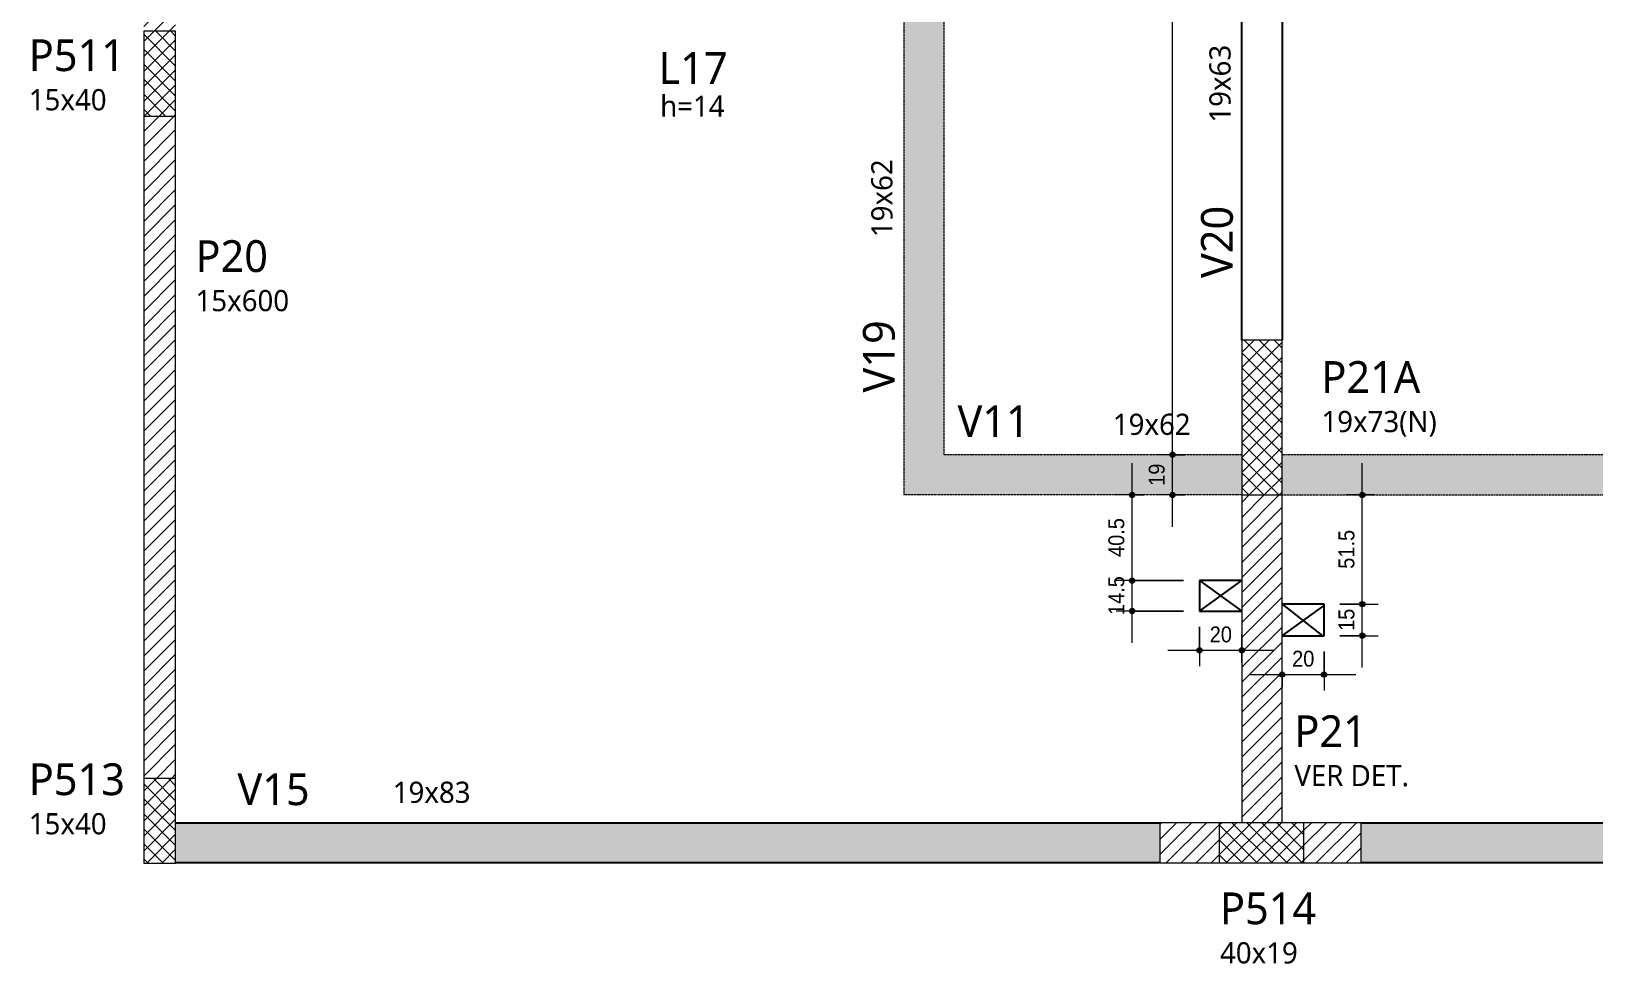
# Model space of a CAD drawing. Header units: centimetres. Extents: x -28 to 30806, y -3196 to 88064.
# Drawn here: x 836 to 1573, y -963 to -524 of the extents above; entities that cross this region are included whole.
import ezdxf

# ---------------------------------------------------------------- set-up
doc = ezdxf.new("R2010")
doc.units = ezdxf.units.CM
doc.linetypes.add('Hidden', pattern=[0.714375, 0.47625, -0.238125])
for name, color, linetype, lineweight in [('A-ANNO-DIMS', 7, 'Continuous', 9), ('A-ANNO-DIMS-50', 7, 'Continuous', 9), ('A-DETL-GENF', 7, 'Continuous', 18), ('A-DETL-THIN', 7, 'Continuous', 25), ('A-FLOR', 7, 'Continuous', 25), ('A-FLOR-IDEN', 7, 'Continuous', 9), ('S-BEAM', 7, 'Continuous', 25), ('S-BEAM-IDEN', 7, 'Continuous', 9), ('S-COLS-IDEN', 7, 'Continuous', 9)]:
    doc.layers.add(name, color=color, linetype=linetype, lineweight=lineweight)
doc.layers.add('A-DETL', color=7, linetype='Continuous', lineweight=18, true_color=0x00a600)
doc.styles.add('Arial', font='arial.ttf', dxfattribs={"width": 0.9, "height": 7.5})
doc.styles.add('Gadugi_1', font='gadugi.ttf', dxfattribs={"height": 10})
doc.styles.add('Gadugi_2', font='gadugi.ttf', dxfattribs={"height": 15})
doc.styles.add('Gadugi_3', font='gadugi.ttf', dxfattribs={"height": 0.2})
doc.dimstyles.new('PED_1_5mm_ESQ', dxfattribs={"dimscale": 30.48, "dimtxt": 7.651945, "dimasz": 0.328084, "dimexe": 0.246063, "dimexo": 0.246063, "dimgap": 0.049213, "dimtad": 1, "dimdec": 1, "dimrnd": 0.5, "dimdsep": 46, "dimtxsty": 'Arial', "dimblk1": 'DOTSMALL', "dimblk2": 'DOTSMALL', "dimsah": 1, "dimcen": 0.09, "dimdle": 0.492126, "dimazin": 0, "dimtfac": 1, "dimtdec": 4, "dimtix": 1, "dimtmove": 0, "dimatfit": 3, "dimfxl": 1, "dimtvp": 1, "dimtolj": 1, "dimtzin": 0, "dimarcsym": 2})
pattern_1 = [(45, (2647.826, 0), (-3.535534, 3.535534), [])]
pattern_2 = [(45, (2647.826, 0), (-3.535534, 3.535534), []), (135, (2647.826, 0), (-3.535534, -3.535534), [])]

# ---------------------------------------------------------------- blocks, each defined once
blk = doc.blocks.new('PED_TAG_PILAR_R04 - PILAR VER DET_-2523782-PL H 001 - FORMA DO BARRILETE')
at = {"layer": 'S-COLS-IDEN', "insert": (0.115, -0.633), "char_height": 0.2, "width": 1.37089, "attachment_point": 1, "style": 'Gadugi_3'}
blk.add_mtext('VER DET.', dxfattribs=at)
blk = doc.blocks.new('DIMBLOCK37-PL H 001 - FORMA DO BARRILETE')
at = {"layer": 'A-ANNO-DIMS-50'}
h = blk.add_hatch(color=256, dxfattribs=at)
edge = h.paths.add_edge_path(flags=0)
edge.add_arc((1374.25, -723.38), 1.25, 0, 360)
h = blk.add_hatch(color=256, dxfattribs=at)
edge = h.paths.add_edge_path(flags=0)
edge.add_arc((1374.25, -742.38), 1.25, 0, 360)
for p, q in [((1379.98, -723.38), (1366.75, -723.38)), ((1374.25, -757.38), (1374.25, -723.38)), ((1374.25, -723.38), (1379.98, -723.38)), ((1379.98, -742.38), (1366.75, -742.38)), ((1374.25, -742.38), (1379.98, -742.38))]:
    blk.add_line(p, q, dxfattribs=at)
for centre in [(1374.25, -723.38), (1374.25, -742.38)]:
    blk.add_circle(centre, 1.25, dxfattribs=at)
at = {"layer": 'A-ANNO-DIMS-50', "color": 0, "insert": (1363.01, -738.06), "char_height": 7.5, "width": 12.4315, "attachment_point": 1, "rotation": 90, "line_spacing_factor": 0.941778, "style": 'Arial'}
blk.add_mtext('19', dxfattribs=at)
blk = doc.blocks.new('_DotSmall')
at = {"color": 0, "linetype": 'ByBlock', "const_width": 0.5}
blk.add_lwpolyline([(-0.0625, 0, 1), (0.0625, 0, 1)], format="xyb", close=True, dxfattribs=at)
blk = doc.blocks.new('DIMBLOCK38-PL H 001 - FORMA DO BARRILETE')
at = {"layer": 'A-ANNO-DIMS-50'}
h = blk.add_hatch(color=256, dxfattribs=at)
edge = h.paths.add_edge_path(flags=0)
edge.add_arc((1374.25, -200.88), 1.25, 0, 360)
h = blk.add_hatch(color=256, dxfattribs=at)
edge = h.paths.add_edge_path(flags=0)
edge.add_arc((1374.25, -723.38), 1.25, 0, 360)
for p, q in [((1379.98, -200.88), (1366.75, -200.88)), ((1374.25, -723.38), (1374.25, -200.88)), ((1374.25, -200.88), (1379.98, -200.88)), ((1379.98, -723.38), (1366.75, -723.38)), ((1374.25, -723.38), (1379.98, -723.38))]:
    blk.add_line(p, q, dxfattribs=at)
for centre in [(1374.25, -200.88), (1374.25, -723.38)]:
    blk.add_circle(centre, 1.25, dxfattribs=at)
at = {"layer": 'A-ANNO-DIMS-50', "color": 0, "insert": (1363.01, -473.79), "char_height": 7.5, "width": 27.9708, "attachment_point": 1, "rotation": 90, "line_spacing_factor": 0.941778, "style": 'Arial'}
blk.add_mtext('522.5', dxfattribs=at)
blk = doc.blocks.new('DIMBLOCK119-PL H 001 - FORMA DO BARRILETE')
at = {"layer": 'A-ANNO-DIMS-50'}
h = blk.add_hatch(color=256, dxfattribs=at)
edge = h.paths.add_edge_path(flags=0)
edge.add_arc((1355.2, -782.75), 1.25, 0, 360)
h = blk.add_hatch(color=256, dxfattribs=at)
edge = h.paths.add_edge_path(flags=0)
edge.add_arc((1355.2, -797.14), 1.25, 0, 360)
for p, q in [((1379.46, -782.75), (1347.7, -782.75)), ((1355.2, -812.14), (1355.2, -782.75)), ((1355.2, -782.75), (1379.46, -782.75)), ((1379.46, -797.14), (1347.7, -797.14)), ((1355.2, -797.14), (1379.46, -797.14))]:
    blk.add_line(p, q, dxfattribs=at)
for centre in [(1355.2, -782.75), (1355.2, -797.14)]:
    blk.add_circle(centre, 1.25, dxfattribs=at)
at = {"layer": 'A-ANNO-DIMS-50', "color": 0, "insert": (1343.97, -799.01), "char_height": 7.5, "width": 21.7551, "attachment_point": 1, "rotation": 90, "line_spacing_factor": 0.941778, "style": 'Arial'}
blk.add_mtext('14.5', dxfattribs=at)
blk = doc.blocks.new('DIMBLOCK120-PL H 001 - FORMA DO BARRILETE')
at = {"layer": 'A-ANNO-DIMS-50'}
h = blk.add_hatch(color=256, dxfattribs=at)
edge = h.paths.add_edge_path(flags=0)
edge.add_arc((1355.2, -742.38), 1.25, 0, 360)
h = blk.add_hatch(color=256, dxfattribs=at)
edge = h.paths.add_edge_path(flags=0)
edge.add_arc((1355.2, -782.75), 1.25, 0, 360)
for p, q in [((1355.2, -782.75), (1355.2, -727.38)), ((1360.93, -742.38), (1347.7, -742.38)), ((1355.2, -742.38), (1360.93, -742.38)), ((1379.46, -782.75), (1347.7, -782.75)), ((1355.2, -782.75), (1379.46, -782.75))]:
    blk.add_line(p, q, dxfattribs=at)
for centre in [(1355.2, -742.38), (1355.2, -782.75)]:
    blk.add_circle(centre, 1.25, dxfattribs=at)
at = {"layer": 'A-ANNO-DIMS-50', "color": 0, "insert": (1343.97, -771.63), "char_height": 7.5, "width": 21.7551, "attachment_point": 1, "rotation": 90, "line_spacing_factor": 0.941778, "style": 'Arial'}
blk.add_mtext('40.5', dxfattribs=at)
blk = doc.blocks.new('DIMBLOCK121-PL H 001 - FORMA DO BARRILETE')
at = {"layer": 'A-ANNO-DIMS-50'}
h = blk.add_hatch(color=256, dxfattribs=at)
edge = h.paths.add_edge_path(flags=0)
edge.add_arc((1386.96, -815.62), 1.25, 0, 360)
h = blk.add_hatch(color=256, dxfattribs=at)
edge = h.paths.add_edge_path(flags=0)
edge.add_arc((1406.96, -815.62), 1.25, 0, 360)
for p, q in [((1386.96, -804.64), (1386.96, -823.12)), ((1386.96, -815.62), (1386.96, -804.64)), ((1406.96, -821.36), (1406.96, -808.12)), ((1371.96, -815.62), (1421.96, -815.62)), ((1406.96, -815.62), (1406.96, -821.36))]:
    blk.add_line(p, q, dxfattribs=at)
for centre in [(1386.96, -815.62), (1406.96, -815.62)]:
    blk.add_circle(centre, 1.25, dxfattribs=at)
at = {"layer": 'A-ANNO-DIMS-50', "color": 0, "insert": (1391.78, -804.39), "char_height": 7.5, "width": 12.4315, "attachment_point": 1, "line_spacing_factor": 0.941778, "style": 'Arial'}
blk.add_mtext('20', dxfattribs=at)
blk = doc.blocks.new('DIMBLOCK122-PL H 001 - FORMA DO BARRILETE')
at = {"layer": 'A-ANNO-DIMS-50'}
h = blk.add_hatch(color=256, dxfattribs=at)
edge = h.paths.add_edge_path(flags=0)
edge.add_arc((1425.96, -827.08), 1.25, 0, 360)
h = blk.add_hatch(color=256, dxfattribs=at)
edge = h.paths.add_edge_path(flags=0)
edge.add_arc((1445.71, -827.08), 1.25, 0, 360)
for p, q in [((1445.71, -816.28), (1445.71, -834.58)), ((1445.71, -827.08), (1445.71, -816.28)), ((1425.96, -832.81), (1425.96, -819.58)), ((1410.96, -827.08), (1460.71, -827.08)), ((1425.96, -827.08), (1425.96, -832.81))]:
    blk.add_line(p, q, dxfattribs=at)
for centre in [(1425.96, -827.08), (1445.71, -827.08)]:
    blk.add_circle(centre, 1.25, dxfattribs=at)
at = {"layer": 'A-ANNO-DIMS-50', "color": 0, "insert": (1430.66, -815.84), "char_height": 7.5, "width": 12.4315, "attachment_point": 1, "line_spacing_factor": 0.941778, "style": 'Arial'}
blk.add_mtext('20', dxfattribs=at)
blk = doc.blocks.new('DIMBLOCK123-PL H 001 - FORMA DO BARRILETE')
at = {"layer": 'A-ANNO-DIMS-50'}
h = blk.add_hatch(color=256, dxfattribs=at)
edge = h.paths.add_edge_path(flags=0)
edge.add_arc((1463.76, -793.87), 1.25, 0, 360)
h = blk.add_hatch(color=256, dxfattribs=at)
edge = h.paths.add_edge_path(flags=0)
edge.add_arc((1463.76, -808.78), 1.25, 0, 360)
for p, q in [((1453.21, -793.87), (1471.26, -793.87)), ((1463.76, -793.87), (1453.21, -793.87)), ((1463.76, -823.78), (1463.76, -793.87)), ((1453.21, -808.78), (1471.26, -808.78)), ((1463.76, -808.78), (1453.21, -808.78))]:
    blk.add_line(p, q, dxfattribs=at)
for centre in [(1463.76, -793.87), (1463.76, -808.78)]:
    blk.add_circle(centre, 1.25, dxfattribs=at)
at = {"layer": 'A-ANNO-DIMS-50', "color": 0, "insert": (1452.52, -806.51), "char_height": 7.5, "width": 12.4315, "attachment_point": 1, "rotation": 90, "line_spacing_factor": 0.941778, "style": 'Arial'}
blk.add_mtext('15', dxfattribs=at)
blk = doc.blocks.new('DIMBLOCK124-PL H 001 - FORMA DO BARRILETE')
at = {"layer": 'A-ANNO-DIMS-50'}
h = blk.add_hatch(color=256, dxfattribs=at)
edge = h.paths.add_edge_path(flags=0)
edge.add_arc((1463.76, -742.38), 1.25, 0, 360)
h = blk.add_hatch(color=256, dxfattribs=at)
edge = h.paths.add_edge_path(flags=0)
edge.add_arc((1463.76, -793.87), 1.25, 0, 360)
for p, q in [((1463.76, -793.87), (1463.76, -727.38)), ((1469.49, -742.38), (1456.26, -742.38)), ((1463.76, -742.38), (1469.49, -742.38)), ((1453.21, -793.87), (1471.26, -793.87)), ((1463.76, -793.87), (1453.21, -793.87))]:
    blk.add_line(p, q, dxfattribs=at)
for centre in [(1463.76, -742.38), (1463.76, -793.87)]:
    blk.add_circle(centre, 1.25, dxfattribs=at)
at = {"layer": 'A-ANNO-DIMS-50', "color": 0, "insert": (1452.52, -777.19), "char_height": 7.5, "width": 21.7551, "attachment_point": 1, "rotation": 90, "line_spacing_factor": 0.941778, "style": 'Arial'}
blk.add_mtext('51.5', dxfattribs=at)

msp = doc.modelspace()

# ---------------------------------------------------------------- hatches: boundary and pattern name
at = {"layer": 'A-DETL', "true_color": 0xe6b8b7}
for points in [[(1266.46, -723.38), (1266.46, -200.88), (1247.46, -200.88), (1247.46, -723.38)], [(1386.96, -742.38), (1406.96, -742.38), (1406.96, -723.38), (1247.46, -723.38), (1247.46, -742.38), (1383.74, -742.38)], [(1445.71, -742.38), (2063.96, -742.38), (2063.96, -723.38), (1425.96, -723.38), (1425.96, -742.38)]]:
    msp.add_hatch(color=9, dxfattribs=at).paths.add_polyline_path(points, flags=0)
at = {"layer": 'A-DETL-GENF', "true_color": 0x808080}
h = msp.add_hatch(dxfattribs=at)
h.set_pattern_fill('FP_1', color=8, style=0, pattern_type=2)
h.set_pattern_definition(pattern_1)
h.paths.add_polyline_path([(888.97, -876.05), (903.97, -876.05), (903.97, -563.65), (888.97, -563.65), (888.97, -742.38)], flags=0)
h.paths.add_polyline_path([(888.97, -523.65), (903.97, -523.65), (903.97, -316), (888.97, -316), (888.97, -338.86)], flags=0)
at = {"layer": 'A-DETL-GENF', "true_color": 0x0000ff}
h = msp.add_hatch(dxfattribs=at)
h.set_pattern_fill('FP_2', color=5, style=0, pattern_type=2)
h.set_pattern_definition(pattern_2)
h.paths.add_polyline_path([(903.97, -563.65), (903.97, -523.65), (888.97, -523.65), (888.97, -563.65)], flags=0)
h = msp.add_hatch(dxfattribs=at)
h.set_pattern_fill('FP_2', color=5, style=0, pattern_type=2)
h.set_pattern_definition(pattern_2)
h.paths.add_polyline_path([(1415.35, -742.38), (1425.96, -742.38), (1425.96, -669.38), (1406.96, -669.38), (1406.96, -742.38), (1413.79, -742.38)], flags=0)
at = {"layer": 'A-DETL-GENF', "true_color": 0x808080}
h = msp.add_hatch(dxfattribs=at)
h.set_pattern_fill('FP_1', color=8, style=0, pattern_type=2)
h.set_pattern_definition(pattern_1)
h.paths.add_polyline_path([(1368.21, -915.95), (1396.24, -915.95), (1396.24, -896.95), (1368.21, -896.95)], flags=0)
h.paths.add_polyline_path([(1463.21, -915.95), (1463.21, -896.95), (1436.24, -896.95), (1436.24, -915.95), (1445.71, -915.95)], flags=0)
h.paths.add_polyline_path([(1406.96, -896.95), (1425.96, -896.95), (1425.96, -742.38), (1406.96, -742.38), (1406.96, -839.13)], flags=0)
at = {"layer": 'A-DETL-GENF', "true_color": 0x0000ff}
h = msp.add_hatch(dxfattribs=at)
h.set_pattern_fill('FP_2', color=5, style=0, pattern_type=2)
h.set_pattern_definition(pattern_2)
h.paths.add_polyline_path([(903.97, -916.05), (903.97, -876.05), (888.97, -876.05), (888.97, -916.05)], flags=0)
h = msp.add_hatch(dxfattribs=at)
h.set_pattern_fill('FP_2', color=5, style=0, pattern_type=2)
h.set_pattern_definition(pattern_2)
h.paths.add_polyline_path([(1406.96, -915.95), (1436.24, -915.95), (1436.24, -896.95), (1396.24, -896.95), (1396.24, -915.95)], flags=0)
at = {"layer": 'S-BEAM', "true_color": 0x00bcb8}
h = msp.add_hatch(color=132, dxfattribs=at)
h.paths.add_polyline_path([(2086.23, -915.95), (2086.23, -896.95), (1463.21, -896.95), (1463.21, -915.95), (1750.25, -915.95)], flags=0)
h.paths.add_polyline_path([(1017.22, -915.95), (1368.21, -915.95), (1368.21, -896.95), (903.97, -896.95), (903.97, -915.95), (943.96, -915.95)], flags=0)

# ---------------------------------------------------------------- linework, layer by layer
at = {"layer": 'A-DETL', "color": 7, "linetype": 'Hidden'}
for p, q in [((1247.46, -26.88), (1247.46, -723.38)), ((1266.46, -723.38), (1266.46, -26.88)), ((1247.46, -723.38), (1247.46, -742.38)), ((1406.96, -723.38), (1266.46, -723.38)), ((2063.96, -723.38), (1425.96, -723.38)), ((1406.96, -742.38), (1247.46, -742.38)), ((1425.96, -742.38), (2063.96, -742.38))]:
    msp.add_line(p, q, dxfattribs=at)
at = {"layer": 'A-DETL', "color": 7}
for p, q in [((903.97, -523.65), (888.97, -523.65)), ((888.97, -523.65), (888.97, -563.65)), ((903.97, -563.65), (903.97, -523.65)), ((888.97, -563.65), (888.97, -876.05)), ((888.97, -563.65), (903.97, -563.65)), ((903.97, -876.05), (903.97, -563.65)), ((1425.96, -669.38), (1406.96, -669.38)), ((1406.96, -669.38), (1406.96, -742.38)), ((1425.96, -742.38), (1425.96, -669.38)), ((1406.96, -742.38), (1406.96, -896.95)), ((1406.96, -742.38), (1425.96, -742.38)), ((1425.96, -896.95), (1425.96, -742.38)), ((903.97, -876.05), (888.97, -876.05)), ((888.97, -876.05), (888.97, -916.05)), ((903.97, -916.05), (903.97, -876.05)), ((1396.24, -896.95), (1368.21, -896.95)), ((1368.21, -896.95), (1368.21, -915.95)), ((1436.24, -896.95), (1396.24, -896.95)), ((1396.24, -896.95), (1396.24, -915.95)), ((1463.21, -896.95), (1436.24, -896.95)), ((1436.24, -915.95), (1436.24, -896.95)), ((1463.21, -915.95), (1463.21, -896.95)), ((888.97, -916.05), (903.97, -916.05)), ((1368.21, -915.95), (1396.24, -915.95)), ((1396.24, -915.95), (1436.24, -915.95)), ((1436.24, -915.95), (1463.21, -915.95))]:
    msp.add_line(p, q, dxfattribs=at)
at = {"layer": 'A-DETL-THIN'}
for p, q in [((1386.96, -782.75), (1406.96, -797.14)), ((1386.96, -797.14), (1406.96, -782.75)), ((1425.96, -793.87), (1445.04, -808.78)), ((1425.96, -808.78), (1445.71, -794.57))]:
    msp.add_line(p, q, dxfattribs=at)
at = {"layer": 'A-FLOR'}
for p, q in [((1406.96, -782.75), (1386.96, -782.75)), ((1386.96, -782.75), (1386.96, -797.14)), ((1445.71, -793.87), (1425.96, -793.87)), ((1445.71, -808.78), (1445.71, -793.87)), ((1386.96, -797.14), (1406.96, -797.14)), ((1425.96, -808.78), (1445.71, -808.78))]:
    msp.add_line(p, q, dxfattribs=at)
at = {"layer": 'S-BEAM'}
for p, q in [((1406.96, -669.38), (1406.96, -421.88)), ((1425.96, -421.88), (1425.96, -669.38)), ((903.97, -896.95), (1368.21, -896.95)), ((1463.21, -896.95), (2086.23, -896.95)), ((1368.21, -915.95), (903.97, -915.95)), ((2086.23, -915.95), (1463.21, -915.95))]:
    msp.add_line(p, q, dxfattribs=at)

# ---------------------------------------------------------------- block references
at = {"layer": 'S-COLS-IDEN', "xscale": 49.99999999999998, "yscale": 49.99999999999998, "zscale": 49.99999999999998}
msp.add_blockref('PED_TAG_PILAR_R04 - PILAR VER DET_-2523782-PL H 001 - FORMA DO BARRILETE', (1425.98, -838.08), dxfattribs=at)

# ---------------------------------------------------------------- texts
at = {"layer": 'A-FLOR-IDEN', "attachment_point": 1}
for s, insert, char_height, width, style in [('L17', (1131.75, -533.48), 15, 40.0844, 'Gadugi_2'), ('h=14', (1132.53, -553.96), 10, 39.6835, 'Gadugi_1')]:
    msp.add_mtext(s, dxfattribs=dict(at, insert=insert, char_height=char_height, width=width, style=style))
at = {"layer": 'S-BEAM-IDEN', "attachment_point": 1, "rotation": 90}
for s, insert, char_height, width, style in [('19x63', (1391.62, -566.75), 10, 44.8945, 'Gadugi_1'), ('19x62', (1232.12, -620.75), 10, 44.8945, 'Gadugi_1'), ('V20', (1387.69, -640.05), 15, 44.0928, 'Gadugi_2'), ('V19', (1228.19, -694.05), 15, 44.0928, 'Gadugi_2')]:
    msp.add_mtext(s, dxfattribs=dict(at, insert=insert, char_height=char_height, width=width, style=style))
at = {"layer": 'S-BEAM-IDEN', "attachment_point": 1}
for s, insert, char_height, width, style in [('V11', (1272.79, -700.11), 15, 44.0928, 'Gadugi_2'), ('19x62', (1346.09, -704.04), 10, 44.8945, 'Gadugi_1'), ('V15', (933.1, -873.68), 15, 44.0928, 'Gadugi_2'), ('19x83', (1006.39, -877.61), 10, 44.8945, 'Gadugi_1')]:
    msp.add_mtext(s, dxfattribs=dict(at, insert=insert, char_height=char_height, width=width, style=style))
at = {"layer": 'S-COLS-IDEN', "attachment_point": 1}
for s, insert, char_height, width, style in [('P511', (834.69, -527.45), 15, 56.519, 'Gadugi_2'), ('15x40', (834.69, -550.94), 10, 44.8945, 'Gadugi_1'), ('P20', (913.34, -622.21), 15, 42.4894, 'Gadugi_2'), ('15x600', (913.34, -645.7), 10, 54.1139, 'Gadugi_1'), ('P21A', (1444.48, -679.23), 15, 58.924, 'Gadugi_2'), ('19x73(N)', (1444.48, -702.72), 10, 68.1434, 'Gadugi_1'), ('P21', (1431.72, -846.32), 15, 42.4894, 'Gadugi_2'), ('P513', (834.69, -868.96), 15, 56.519, 'Gadugi_2'), ('15x40', (834.69, -892.45), 10, 44.8945, 'Gadugi_1'), ('P514', (1396.64, -929.86), 15, 56.519, 'Gadugi_2'), ('40x19', (1396.64, -953.35), 10, 44.8945, 'Gadugi_1')]:
    msp.add_mtext(s, dxfattribs=dict(at, insert=insert, char_height=char_height, width=width, style=style))

# ---------------------------------------------------------------- dimensions: what is measured, and where the dimension line sits
at = {"layer": 'A-ANNO-DIMS'}
for base, p1, p2, override, picture, middle in [((1374.25, -200.88), (1372.48, -723.38), (1372.48, -200.88), {"dimpost": '<>', "dimfxl": 522.500108}, 'DIMBLOCK38-PL H 001 - FORMA DO BARRILETE', (1368.92, -462.13)), ((1374.25, -723.38), (1372.48, -742.38), (1372.48, -723.38), {"dimpost": '<>', "dimfxl": 19}, 'DIMBLOCK37-PL H 001 - FORMA DO BARRILETE', (1368.92, -732.88)), ((1355.2, -742.38), (1386.96, -782.75), (1353.43, -742.38), {"dimpost": '<>', "dimfxl": 52.474703}, 'DIMBLOCK120-PL H 001 - FORMA DO BARRILETE', (1349.87, -762.56)), ((1463.76, -742.38), (1445.71, -793.87), (1461.99, -742.38), {"dimpost": '<>', "dimfxl": 54.004614}, 'DIMBLOCK124-PL H 001 - FORMA DO BARRILETE', (1458.43, -768.13)), ((1355.2, -782.75), (1386.96, -797.14), (1386.96, -782.75), {"dimpost": '<>', "dimfxl": 14.393008}, 'DIMBLOCK119-PL H 001 - FORMA DO BARRILETE', (1349.87, -789.95)), ((1463.76, -793.87), (1445.71, -808.78), (1445.71, -793.87), {"dimpost": '<>', "dimfxl": 14.907394}, 'DIMBLOCK123-PL H 001 - FORMA DO BARRILETE', (1458.43, -801.33))]:
    dim = msp.add_linear_dim(base=base, p1=p1, p2=p2, angle=90, dimstyle='PED_1_5mm_ESQ', override=override, dxfattribs=at)
    dim.commit()
    dim.dimension.update_dxf_attribs({"geometry": picture, "text_midpoint": middle})
for base, p1, p2, override, picture, middle in [((1406.96, -815.62), (1386.96, -797.14), (1406.96, -813.86), {"dimpost": '<>', "dimfxl": 26.065342}, 'DIMBLOCK121-PL H 001 - FORMA DO BARRILETE', (1396.96, -810.3)), ((1445.7117, -827.0803), (1425.9615, -825.3125), (1445.7117, -808.7814), {"dimpost": '<>', "dimfxl": 25.755542}, 'DIMBLOCK122-PL H 001 - FORMA DO BARRILETE', (1435.8366, -821.751))]:
    dim = msp.add_linear_dim(base=base, p1=p1, p2=p2, dimstyle='PED_1_5mm_ESQ', override=override, dxfattribs=at)
    dim.commit()
    dim.dimension.update_dxf_attribs({"geometry": picture, "text_midpoint": middle})

doc.saveas('drawing.dxf')
